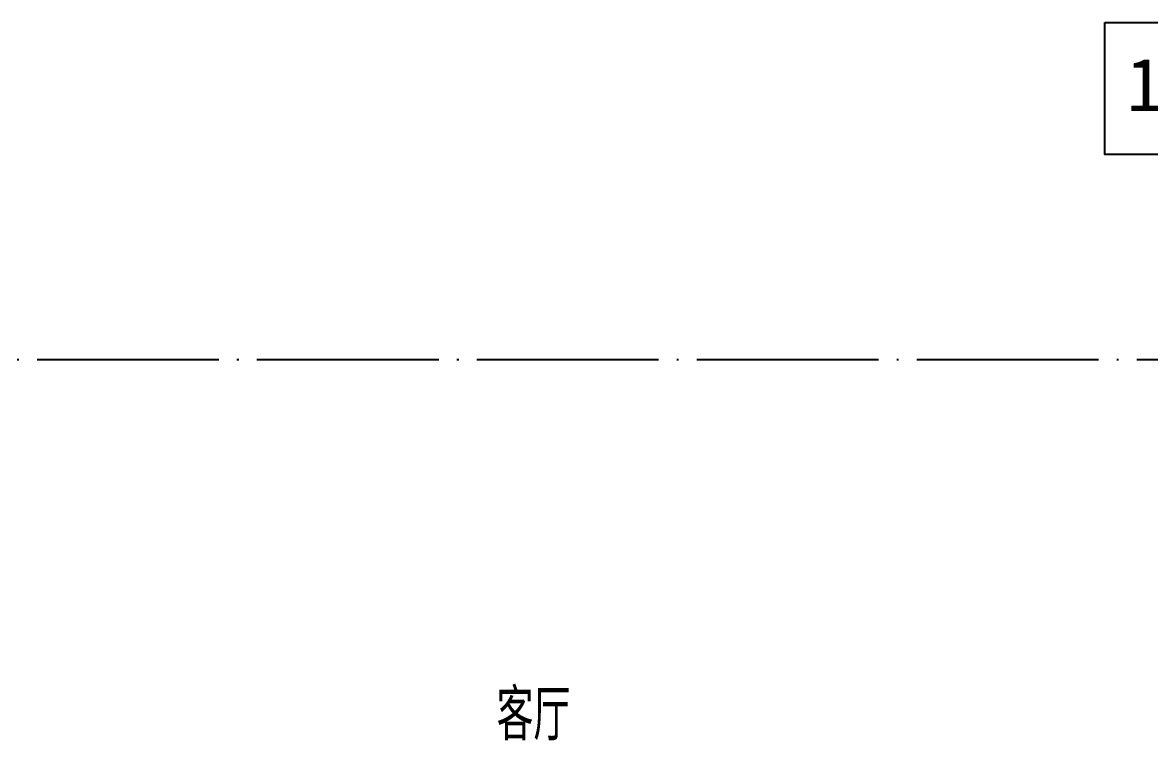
# Model space of a CAD drawing. Extents: x 27938 to 1507990, y 110129 to 923079.
# Drawn here: x 1205644 to 1209364, y 584367 to 586738 of the extents above; entities that cross this region are included whole.
import ezdxf

# ---------------------------------------------------------------- set-up
doc = ezdxf.new("R2010")
doc.units = 0
doc.header["$LTSCALE"] = 1000
doc.header["$MEASUREMENT"] = 0
doc.linetypes.add('DOTE', pattern=[2.42, 2, -0.2, 0.02, -0.2])
for name, color, linetype in [('----建筑底图', 8, 'Continuous'), ('DOTE', 1, 'Continuous'), ('PUB_TEXT', 4, 'Continuous')]:
    doc.layers.add(name, color=color, linetype=linetype)
doc.styles.get("Standard").update_dxf_attribs({"font": 'gbenor.shx', "bigfont": 'gbcbig.shx'})
doc.styles.add('黑体', font='simhei.ttf')

# ---------------------------------------------------------------- blocks, each defined once
blk = doc.blocks.new('A$C149A4CC3')
at = {"color": 8}
blk.add_lwpolyline([(-17047.1, -19796.4), (-16041.1, -19796.4), (-16041.1, -20232.4), (-17047.1, -20232.4)], close=True, dxfattribs=at)
at = {"layer": 'DOTE', "color": 169, "linetype": 'DOTE', "ltscale": 0.3}
blk.add_line((25039.9, -20910.1), (-25818.8, -20910.1), dxfattribs=at)
at = {"color": 8, "style": '黑体'}
blk.add_text('116户型', height=175, dxfattribs=at).set_placement((-16975, -20088.6))
at = {"layer": 'PUB_TEXT', "color": 8}
blk.add_text('客厅', height=168.79, dxfattribs=at).set_placement((-19055, -22167.6))

msp = doc.modelspace()

# ---------------------------------------------------------------- block references
at = {"layer": '----建筑底图'}
msp.add_blockref('A$C149A4CC3', (1226263.6, 606534.1), dxfattribs=at)

doc.saveas('drawing.dxf')
